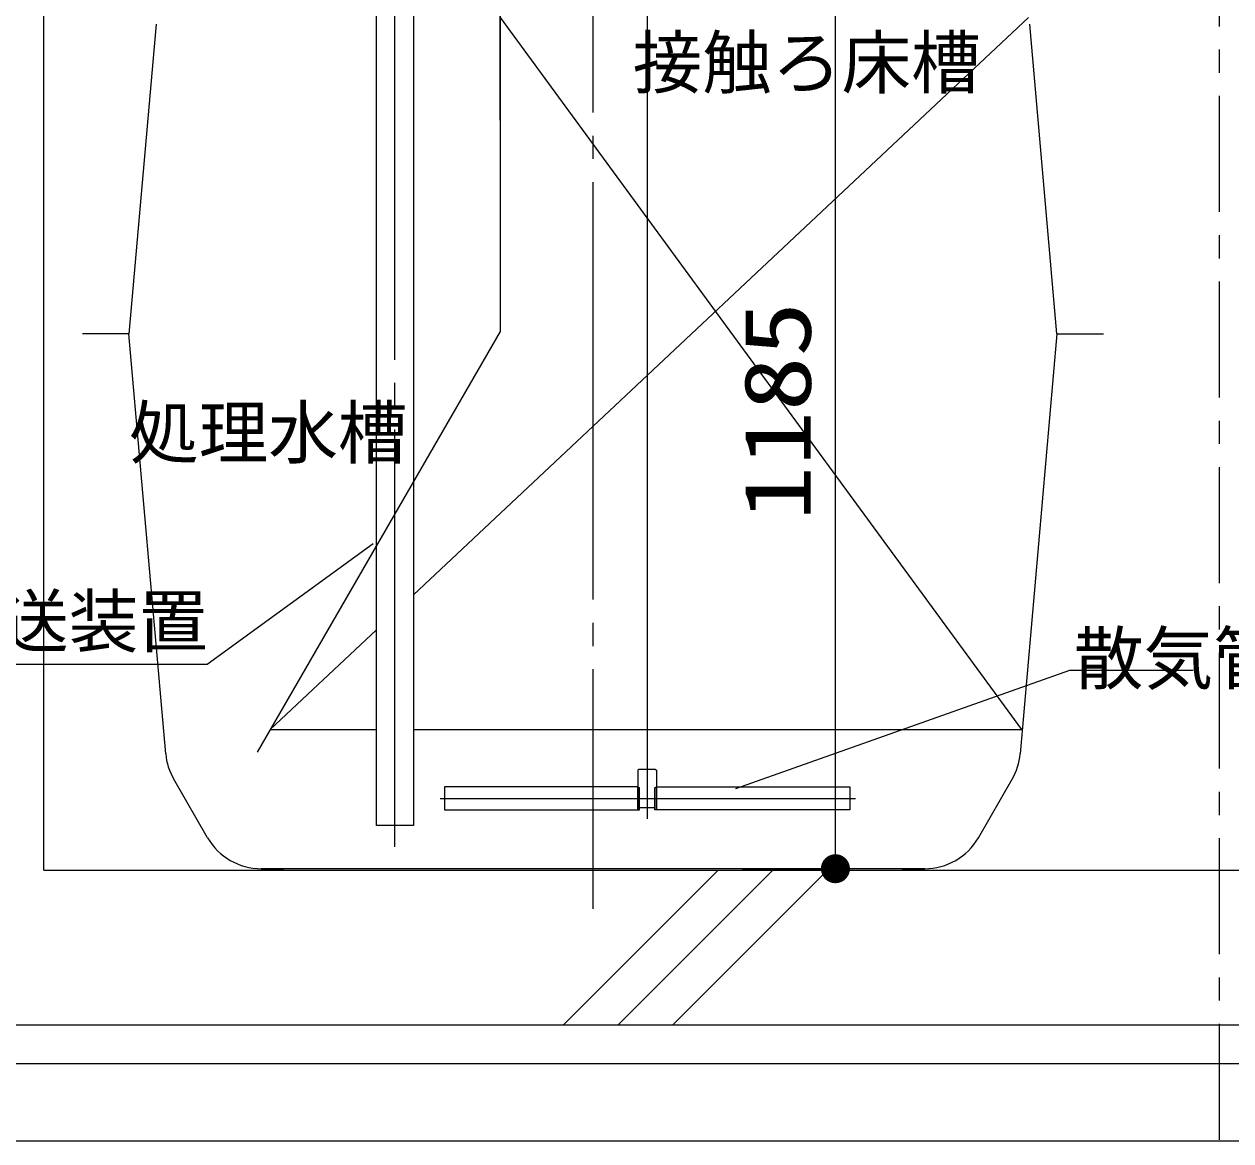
# Model space of a CAD drawing. Units: millimetres, scale not verified. Extents: x -8093 to 8093, y -5792 to 5792.
# Drawn here: x 243 to 1804, y -3819 to -2375 of the extents above; entities that cross this region are included whole.
import ezdxf
from ezdxf.enums import TextEntityAlignment as Align

# ---------------------------------------------------------------- set-up
doc = ezdxf.new("R2010")
doc.units = ezdxf.units.MM
doc.header["$LTSCALE"] = 30
doc.linetypes.add('CHAIN1', pattern=[8, 5, -1, 1, -1])
doc.linetypes.add('LONG_CHAIN', pattern=[21, 18, -1, 1, -1])
for name, color, linetype, lineweight in [('0-1_00クル-フ-0躯体', 3, 'Continuous', 25), ('0-3_00クル-フ-1機器', 2, 'Continuous', 25), ('0-4_00クル-フ-6寸法', 132, 'Continuous', 25)]:
    doc.layers.add(name, color=color, linetype=linetype, lineweight=lineweight)
doc.styles.add('ＭＳ ゴシック', font='')
doc.styles.get('ＭＳ ゴシック').set_extended_font_data('MS Gothic')

msp = doc.modelspace()

# ---------------------------------------------------------------- linework, layer by layer
at = {"layer": '0-1_00クル-フ-0躯体', "linetype": 'LONG_CHAIN'}
for p, q in [((978.72, -1949.07), (978.72, -3519.07)), ((722.72, -3438.84), (722.72, -2072.5)), ((1048.72, -3338.57), (1048.72, -3402.39)), ((781.04, -3376.07), (1318.27, -3376.07))]:
    msp.add_line(p, q, dxfattribs=at)
at = {"layer": '0-1_00クル-フ-0躯体'}
for p, q in [((1048.72, -2004.88), (1048.72, -3338.57)), ((858.72, -2041.17), (858.72, -2772.13)), ((858.72, -2498.98), (858.72, -2058.07)), ((746.72, -3112.99), (1541.77, -2366.07)), ((858.72, -2366.07), (1532.92, -3287.07)), ((413.75, -2374.7), (378.72, -2775.07)), ((1578.72, -2775.07), (1543.69, -2374.7)), ((378.72, -2775.07), (318.72, -2775.07)), ((426.25, -3318.32), (378.72, -2775.07)), ((858.72, -2772.13), (544.49, -3316.39)), ((1578.72, -2775.07), (1531.19, -3318.32)), ((1578.72, -2775.07), (1638.72, -2775.07)), ((561.42, -3287.07), (698.72, -3158.08)), ((479.93, -3203.03), (471.93, -3203.03)), ((561.42, -3287.07), (698.72, -3287.07)), ((746.72, -3287.07), (1532.92, -3287.07)), ((1430.65, -3287.07), (1525.5, -3287.07)), ((1037.72, -3338.57), (1036.72, -3339.57)), ((1059.72, -3338.57), (1037.72, -3338.57)), ((1059.72, -3338.57), (1060.72, -3339.57)), ((480.38, -3427.07), (436.66, -3351.35)), ((1477.06, -3427.07), (1520.78, -3351.35)), ((1038.72, -3388.57), (1038.72, -3362.18)), ((1058.72, -3388.57), (1058.72, -3362.18)), ((1407.73, -3467.07), (549.62, -3467.07)), ((549.66, -3467.07), (578.72, -3467.07)), ((1378.72, -3467.07), (1407.78, -3467.07))]:
    msp.add_line(p, q, dxfattribs=at)
at = {"layer": '0-1_00クル-フ-0躯体', "color": 4}
for p, q in [((694.33, -3046.85), (479.93, -3203.03)), ((471.93, -3203.03), (-154.83, -3203.03)), ((1603.24, -3210.3), (1754.72, -3210.3))]:
    msp.add_line(p, q, dxfattribs=at)
at = {"layer": '0-1_00クル-フ-0躯体'}
for points in [[(746.72, -2161), (746.72, -3411), (698.72, -3411), (698.72, -2161)], [(1036.72, -3339.57), (1036.72, -3391.07), (1038.72, -3391.07), (1038.72, -3388.07), (1058.72, -3388.07)], [(1060.72, -3339.57), (1060.72, -3391.07), (1058.72, -3391.07), (1058.72, -3388.07)]]:
    msp.add_lwpolyline(points, dxfattribs=at)
at = {"layer": '0-1_00クル-フ-0躯体', "color": 4}
msp.add_lwpolyline([(1163.43, -3363.24), (1595.24, -3210.3), (1603.24, -3210.3)], dxfattribs=at)
at = {"layer": '0-1_00クル-フ-0躯体'}
for points in [[(1036.72, -3361.07), (786.72, -3361.07), (786.72, -3391.07), (1036.72, -3391.07)], [(1060.72, -3361.07), (1310.72, -3361.07), (1310.72, -3391.07), (1060.72, -3391.07)]]:
    msp.add_lwpolyline(points, close=True, dxfattribs=at)
for centre, radius, start, end in [((505.94, -3311.35), 80, 185, 210), ((1451.5, -3311.35), 80, 330, 355), ((1038.3, -3360.18), 1.81, 209.466, 260.08895), ((1039.78, -3357.11), 5.17, 249.70712, 258.16383), ((1056.26, -3352.26), 10.22, 283.92455, 288.2045), ((1059.14, -3360.18), 1.81, 279.91105, 330.534), ((549.66, -3387.07), 80, 210, 270), ((1407.78, -3387.07), 80, 270, 330)]:
    msp.add_arc(centre, radius, start, end, dxfattribs=at)
at = {"layer": '0-3_00クル-フ-1機器', "linetype": 'CHAIN1'}
msp.add_line((1788.72, -3817.65), (1788.72, -1578.59), dxfattribs=at)
at = {"layer": '0-3_00クル-フ-1機器'}
for p, q in [((268.72, -3469.07), (268.72, -1819.07)), ((268.72, -3469.07), (1938.72, -3469.07)), ((940.78, -3669.07), (1140.78, -3469.07)), ((1011.49, -3669.07), (1211.49, -3469.07)), ((1082.2, -3669.07), (1282.2, -3469.07)), ((-31.28, -3669.07), (1988.72, -3669.07)), ((-31.28, -3719.07), (1988.72, -3719.07)), ((-31.28, -3819.07), (1988.72, -3819.07))]:
    msp.add_line(p, q, dxfattribs=at)
at = {"layer": '0-4_00クル-フ-6寸法', "color": 4}
for p, q in [((1292.22, -3467.07), (1292.22, -2282.07)), ((1172.22, -3467.07), (1292.22, -3467.07))]:
    msp.add_line(p, q, dxfattribs=at)
at = {"layer": '0-4_00クル-フ-6寸法'}
for points in [[(1292.22, -3467.07), (1289.87, -3448.47), (1292.22, -3448.32)], [(1292.22, -3467.07), (1292.22, -3448.32), (1294.57, -3448.47)], [(1292.22, -3467.07), (1273.51, -3465.9), (1273.8, -3463.56)], [(1292.22, -3467.07), (1273.8, -3463.56), (1274.39, -3461.28)], [(1292.22, -3467.07), (1274.39, -3461.28), (1275.26, -3459.09)], [(1292.22, -3467.07), (1275.26, -3459.09), (1276.39, -3457.03)], [(1292.22, -3467.07), (1276.39, -3457.03), (1277.78, -3455.12)], [(1292.22, -3467.07), (1277.78, -3455.12), (1279.39, -3453.41)], [(1292.22, -3467.07), (1279.39, -3453.41), (1281.2, -3451.91)], [(1292.22, -3467.07), (1281.2, -3451.91), (1283.19, -3450.64)], [(1292.22, -3467.07), (1283.19, -3450.64), (1285.32, -3449.64)], [(1292.22, -3467.07), (1285.32, -3449.64), (1287.56, -3448.91)], [(1292.22, -3467.07), (1287.56, -3448.91), (1289.87, -3448.47)], [(1292.22, -3467.07), (1294.57, -3448.47), (1296.89, -3448.91)], [(1292.22, -3467.07), (1296.89, -3448.91), (1299.12, -3449.64)], [(1292.22, -3467.07), (1299.12, -3449.64), (1301.26, -3450.64)], [(1292.22, -3467.07), (1301.26, -3450.64), (1303.24, -3451.91)], [(1292.22, -3467.07), (1303.24, -3451.91), (1305.06, -3453.41)], [(1292.22, -3467.07), (1305.06, -3453.41), (1306.67, -3455.12)], [(1292.22, -3467.07), (1306.67, -3455.12), (1308.05, -3457.03)], [(1292.22, -3467.07), (1308.05, -3457.03), (1309.19, -3459.09)], [(1292.22, -3467.07), (1309.19, -3459.09), (1310.05, -3461.28)], [(1292.22, -3467.07), (1310.05, -3461.28), (1310.64, -3463.56)], [(1292.22, -3467.07), (1310.64, -3463.56), (1310.94, -3465.9)], [(1292.22, -3467.07), (1273.51, -3468.25), (1273.51, -3465.9)], [(1292.22, -3467.07), (1273.8, -3470.59), (1273.51, -3468.25)], [(1292.22, -3467.07), (1274.39, -3472.87), (1273.8, -3470.59)], [(1292.22, -3467.07), (1275.26, -3475.06), (1274.39, -3472.87)], [(1292.22, -3467.07), (1276.39, -3477.12), (1275.26, -3475.06)], [(1292.22, -3467.07), (1277.78, -3479.03), (1276.39, -3477.12)], [(1292.22, -3467.07), (1279.39, -3480.74), (1277.78, -3479.03)], [(1292.22, -3467.07), (1281.2, -3482.24), (1279.39, -3480.74)], [(1292.22, -3467.07), (1283.19, -3483.51), (1281.2, -3482.24)], [(1292.22, -3467.07), (1285.32, -3484.51), (1283.19, -3483.51)], [(1292.22, -3467.07), (1287.56, -3485.24), (1285.32, -3484.51)], [(1292.22, -3467.07), (1289.87, -3485.68), (1287.56, -3485.24)], [(1292.22, -3467.07), (1292.22, -3485.82), (1289.87, -3485.68)], [(1292.22, -3467.07), (1310.94, -3465.9), (1310.94, -3468.25)], [(1292.22, -3467.07), (1294.57, -3485.68), (1292.22, -3485.82)], [(1292.22, -3467.07), (1296.89, -3485.24), (1294.57, -3485.68)], [(1292.22, -3467.07), (1299.12, -3484.51), (1296.89, -3485.24)], [(1292.22, -3467.07), (1301.26, -3483.51), (1299.12, -3484.51)], [(1292.22, -3467.07), (1303.24, -3482.24), (1301.26, -3483.51)], [(1292.22, -3467.07), (1305.06, -3480.74), (1303.24, -3482.24)], [(1292.22, -3467.07), (1306.67, -3479.03), (1305.06, -3480.74)], [(1292.22, -3467.07), (1308.05, -3477.12), (1306.67, -3479.03)], [(1292.22, -3467.07), (1309.19, -3475.06), (1308.05, -3477.12)], [(1292.22, -3467.07), (1310.05, -3472.87), (1309.19, -3475.06)], [(1292.22, -3467.07), (1310.64, -3470.59), (1310.05, -3472.87)], [(1292.22, -3467.07), (1310.94, -3468.25), (1310.64, -3470.59)]]:
    msp.add_solid(points, dxfattribs=at)

# ---------------------------------------------------------------- texts
at = {"layer": '0-1_00クル-フ-0躯体', "color": 4, "style": 'ＭＳ ゴシック'}
for s, p in [('接触ろ床槽', (1030.14, -2477.04)), ('処理水槽', (378.88, -2955.68)), ('循環水移送装置', (-149.09, -3199.8)), ('散気管', (1600.71, -3247.75))]:
    msp.add_text(s, height=65.98, dxfattribs=at).set_placement(p, align=Align.BOTTOM_LEFT)
at = {"layer": '0-4_00クル-フ-6寸法', "color": 3, "style": 'ＭＳ ゴシック', "width": 1.2}
msp.add_text('1185', height=86.66, rotation=90, dxfattribs=at).set_placement((1286.38, -3016.86), align=Align.BOTTOM_LEFT)

doc.saveas('drawing.dxf')
